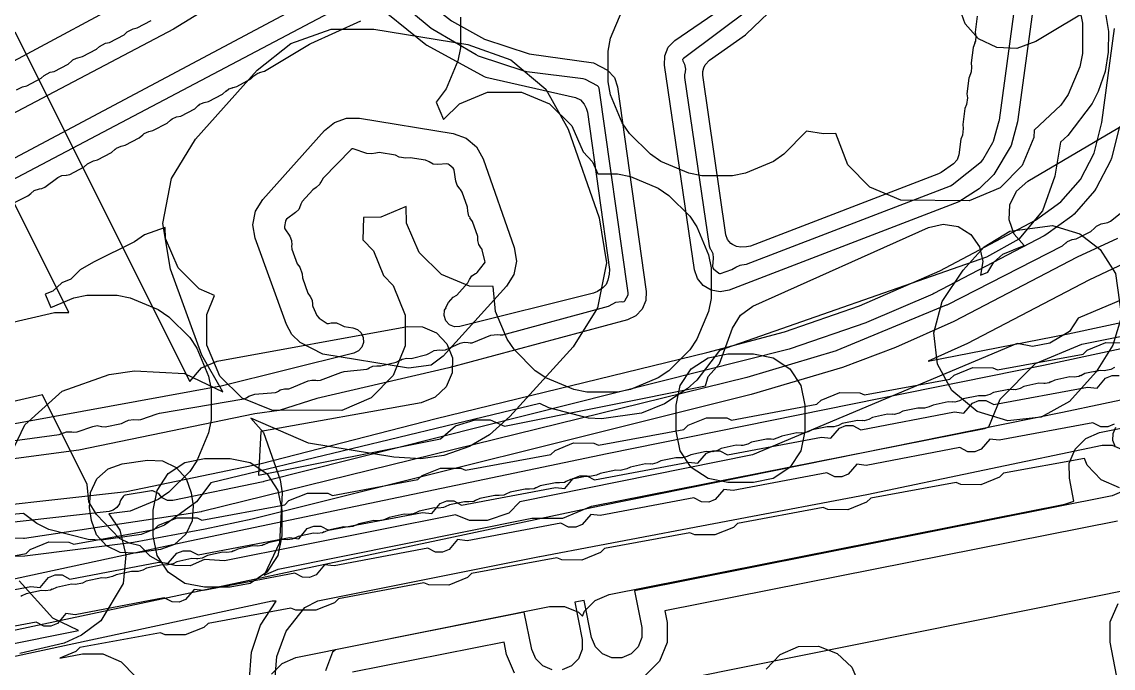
# Model space of a CAD drawing. Header units: metres. Extents: x 3158 to 3711, y 9867 to 11440.
# Drawn here: x 3625.6 to 3668.01, y 11284.54 to 11309.64 of the extents above; entities that cross this region are included whole.
import ezdxf

# ---------------------------------------------------------------- set-up
doc = ezdxf.new("R2010")
doc.units = ezdxf.units.M
doc.layers.add('AI_GREENING_EXCLUSIONS', color=1, linetype='Continuous')
doc.layers.add('AI_GREENING_LAWN', color=82, linetype='Continuous')

msp = doc.modelspace()

# ---------------------------------------------------------------- linework, layer by layer
at = {"layer": 'AI_GREENING_EXCLUSIONS'}
for points in [[(3625.415, 11332.605), (3625.8, 11332.672), (3626.405, 11332.582), (3626.744, 11332.389), (3638.875, 11321.884), (3639.129, 11321.558), (3639.229, 11321.156), (3638.687, 11318.984), (3638.508, 11317.723), (3638.464, 11316.298), (3638.545, 11314.564), (3638.648, 11313.905), (3638.604, 11313.521), (3638.417, 11313.182), (3638.116, 11312.94), (3633.335, 11310.479), (3631.492, 11309.351), (3623.932, 11305.382)], [(3669.794, 11311.742), (3665.004, 11308.868), (3664.27, 11308.604), (3663.49, 11308.642), (3662.785, 11308.976), (3662.26, 11309.553), (3661.997, 11310.288)], [(3618.62, 11300.801), (3638.341, 11311.274), (3638.789, 11311.44), (3639.41, 11311.498), (3640.046, 11311.429), (3642.298, 11309.68), (3643.583, 11308.966), (3645.321, 11308.388), (3647.812, 11308.039), (3648.368, 11307.765), (3648.628, 11307.474), (3648.756, 11307.106), (3649.87, 11299.169), (3649.855, 11298.809), (3649.714, 11298.478), (3649.465, 11298.219), (3649.139, 11298.064), (3642.193, 11296.199), (3637.07, 11295.002), (3635.606, 11294.548), (3634.652, 11294.416), (3627.817, 11292.998), (3624.401, 11292.553)], [(3665.095, 11311.644), (3664.294, 11305.75), (3664.053, 11304.839), (3663.379, 11303.702), (3662.808, 11303.149), (3662.018, 11302.641), (3653.085, 11299.215), (3652.736, 11299.15), (3652.385, 11299.211), (3652.078, 11299.391), (3651.854, 11299.667), (3651.741, 11300.004), (3650.571, 11307.954), (3650.584, 11308.316), (3650.725, 11308.65), (3650.975, 11308.911), (3652.739, 11310.121)], [(3667.624, 11310.52), (3667.827, 11309.258), (3667.821, 11308.459), (3667.699, 11307.702), (3667.425, 11306.926), (3667.201, 11306.465), (3666.255, 11305.217), (3665.965, 11304.96), (3665.752, 11303.641), (3665.272, 11302.29), (3664.348, 11301.195), (3663.097, 11300.496), (3652.714, 11296.878), (3651.831, 11295.714), (3651.461, 11295.386), (3650.58, 11294.807), (3649.679, 11294.445), (3648.129, 11294.221), (3647.618, 11294.248), (3646.085, 11294.643), (3645.734, 11294.814), (3632.952, 11291.731), (3632.395, 11290.997), (3631.144, 11290.09), (3630.243, 11289.728), (3628.694, 11289.504), (3628.182, 11289.531), (3626.649, 11289.927), (3626.189, 11290.15), (3625.664, 11290.548), (3623.385, 11290.354)], [(3666.716, 11310.094), (3666.818, 11309.588), (3666.818, 11308.4), (3666.716, 11307.894), (3666.263, 11306.811), (3665.984, 11306.398), (3664.944, 11305.432), (3664.93, 11305.14), (3664.476, 11304.057), (3663.627, 11303.189), (3662.417, 11302.683), (3659.761, 11302.705), (3658.551, 11303.211), (3657.702, 11304.079), (3657.234, 11305.295), (3656.76, 11305.283), (3656.09, 11305.391), (3655.22, 11304.492), (3655.22, 11304.492), (3654.807, 11304.213), (3653.723, 11303.76), (3653.217, 11303.658), (3652.03, 11303.658), (3651.524, 11303.76), (3650.44, 11304.213), (3650.027, 11304.492), (3649.217, 11305.302), (3648.938, 11305.715), (3648.485, 11306.799), (3648.383, 11307.305), (3648.383, 11308.492), (3648.485, 11308.998), (3648.938, 11310.081)], [(3642.644, 11309.816), (3642.644, 11308.628), (3642.542, 11308.122), (3642.089, 11307.039), (3641.706, 11306.522), (3641.99, 11305.842), (3642.615, 11306.448), (3643.698, 11306.902), (3645.026, 11306.902), (3646.109, 11306.448), (3646.977, 11305.599), (3647.413, 11304.593), (3647.782, 11304.204), (3647.98, 11303.731), (3648.747, 11303.731), (3649.253, 11303.629), (3650.337, 11303.176), (3650.75, 11302.897), (3651.56, 11302.087), (3651.839, 11301.674), (3652.292, 11300.59), (3652.394, 11300.084), (3652.394, 11298.897), (3652.292, 11298.391), (3651.839, 11297.308), (3651.56, 11296.894), (3650.75, 11296.084), (3650.337, 11295.805), (3649.253, 11295.352), (3648.747, 11295.25), (3647.56, 11295.25), (3647.054, 11295.352), (3645.97, 11295.805), (3645.557, 11296.084), (3644.747, 11296.894), (3644.468, 11297.308), (3644.015, 11298.391), (3643.913, 11299.358), (3642.997, 11299.372), (3641.914, 11299.826), (3641.046, 11300.675), (3640.554, 11301.815), (3640.54, 11302.459), (3639.558, 11302.047), (3638.885, 11302.033), (3638.856, 11301.164), (3639.263, 11300.737), (3639.661, 11299.788), (3640.03, 11299.399), (3640.498, 11298.246), (3640.498, 11297.058), (3640.03, 11295.905), (3639.181, 11295.037), (3638.041, 11294.545), (3635.315, 11294.553), (3634.162, 11295.021), (3633.294, 11295.87), (3632.788, 11297.08), (3632.788, 11298.268), (3633.083, 11299.008), (3632.492, 11299.27), (3631.681, 11300.081), (3631.189, 11301.221), (3631.175, 11301.655), (3630.365, 11301.368), (3629.976, 11301.096), (3628.381, 11300.307), (3627.873, 11300), (3627.499, 11299.644), (3627.151, 11299.498), (3626.804, 11299.178), (3626.511, 11299.055), (3626.726, 11298.54), (3627.618, 11298.913), (3628.124, 11299.015), (3629.311, 11299.015), (3629.817, 11298.913), (3630.901, 11298.459), (3631.314, 11298.181), (3632.124, 11297.371), (3632.403, 11296.957), (3632.856, 11295.874), (3632.958, 11295.368), (3632.958, 11294.181), (3632.856, 11293.674), (3632.403, 11292.591), (3632.124, 11292.178), (3631.314, 11291.368), (3630.901, 11291.089), (3629.817, 11290.636), (3628.985, 11290.534), (3629.405, 11289.893), (3629.648, 11288.928), (3629.533, 11287.826), (3628.67, 11286.379), (3627.919, 11285.816), (3627.251, 11285.507), (3625.521, 11285.104)], [(3624.546, 11290.829), (3629.663, 11291.401), (3634.908, 11292.478), (3641.7, 11294.233), (3652.223, 11296.789), (3655.239, 11297.595), (3658.162, 11298.607), (3661.278, 11299.967), (3664.99, 11301.931), (3665.986, 11302.648), (3666.741, 11303.518), (3667.276, 11304.539), (3667.58, 11305.728), (3668.067, 11309.38)], [(3624.874, 11292.22), (3625.713, 11293.981), (3627.163, 11295.287), (3628.997, 11295.937), (3629.98, 11296.081), (3631.923, 11295.981), (3633.414, 11295.272), (3632.595, 11296.685), (3631.379, 11300.036), (3631.079, 11301.798), (3631.418, 11303.553), (3632.353, 11305.076), (3634.751, 11307.755), (3636.052, 11308.793), (3637.622, 11309.347), (3639.287, 11309.354), (3642.929, 11308.756), (3644.602, 11308.162), (3645.962, 11307.02), (3646.838, 11305.474), (3648.043, 11302.029), (3648.323, 11300.273), (3647.97, 11298.53), (3647.03, 11297.02), (3644.57, 11294.305), (3643.78, 11293.601), (3643.003, 11293.143), (3642.004, 11292.794), (3641.111, 11292.668), (3640.054, 11292.728), (3636.736, 11293.274), (3634.499, 11294.241), (3634.995, 11293.69), (3635.645, 11291.856), (3635.719, 11291.348), (3635.619, 11289.405), (3635.023, 11288.153), (3635.564, 11288.378), (3645.418, 11290.358), (3646.623, 11290.36), (3647.736, 11290.824), (3663.008, 11293.841), (3663.179, 11293.913), (3663.619, 11294.981), (3664.996, 11296.363), (3666.797, 11297.113), (3672.726, 11298.304)], [(3625.328, 11309.243), (3632.13, 11295.667), (3632.58, 11296.203), (3633.192, 11296.463), (3640.592, 11297.798), (3641.177, 11297.787), (3641.713, 11297.554), (3642.12, 11297.133), (3642.334, 11296.588), (3642.324, 11296.003), (3642.09, 11295.466), (3641.669, 11295.06), (3641.124, 11294.845), (3634.893, 11293.722), (3634.804, 11292.027), (3641.878, 11293.442), (3642.459, 11293.952), (3643.218, 11294.181), (3643.804, 11294.182), (3644.363, 11293.94), (3652.171, 11295.502), (3652.272, 11295.859), (3652.71, 11296.36), (3653.214, 11297.736), (3653.525, 11298.243), (3654.009, 11298.589), (3660.839, 11301.649), (3661.409, 11301.78), (3661.986, 11301.682), (3662.482, 11301.371), (3662.821, 11300.894), (3662.951, 11300.323), (3662.862, 11299.795), (3663.14, 11299.912), (3663.374, 11300.297), (3663.72, 11300.612), (3664.558, 11300.955), (3664.164, 11301.394), (3663.971, 11301.947), (3664.004, 11302.531), (3664.259, 11303.058), (3664.696, 11303.447), (3671.183, 11307.264)], [(3619.93, 11296.742), (3626.876, 11298.346), (3627.431, 11298.349), (3622.649, 11307.891)], [(3676.389, 11302.229), (3666.648, 11298.133), (3666.319, 11297.611), (3665.549, 11297.163), (3664.873, 11297.033), (3664.288, 11297.14), (3653.994, 11292.818), (3644.961, 11291), (3644.534, 11290.554), (3643.69, 11290.268), (3643.002, 11290.275), (3642.45, 11290.497), (3633.475, 11288.702), (3632.705, 11288.75), (3632.137, 11288.51), (3631.551, 11288.518), (3631.034, 11288.645), (3630.591, 11288.883), (3630.201, 11289.285), (3629.769, 11289.387), (3629.394, 11289.575), (3628.505, 11290.499), (3628.205, 11291.002), (3628.142, 11291.664), (3626.4, 11295.157), (3620.605, 11293.819)], [(3668.178, 11301.226), (3666.615, 11300.499), (3661.826, 11298.002), (3659.552, 11296.992), (3657.493, 11296.207), (3653.95, 11295.16), (3634.548, 11290.327), (3632.729, 11289.938), (3629.942, 11289.42), (3625.724, 11288.887), (3623.612, 11288.844), (3622.382, 11288.995), (3621.68, 11288.978), (3621.359, 11288.795), (3621.082, 11288.323), (3621.138, 11287.88), (3621.301, 11287.566), (3621.628, 11287.249), (3621.807, 11287.251), (3632.124, 11289.487), (3648.354, 11292.877), (3665.306, 11296.3), (3679.976, 11299.445)], [(3668.69, 11300.365), (3667.062, 11299.604), (3662.35, 11297.144), (3660.825, 11296.453), (3666.27, 11297.523), (3679.769, 11300.423)], [(3680.389, 11297.488), (3666.048, 11294.461), (3648.049, 11290.821), (3621.624, 11285.219)], [(3622.641, 11288.409), (3625.769, 11288.987), (3625.93, 11289.145), (3626.654, 11289.436), (3627.434, 11289.428), (3627.621, 11289.349), (3630.748, 11289.927), (3630.909, 11290.084), (3631.633, 11290.376), (3632.413, 11290.368), (3632.6, 11290.289), (3635.823, 11290.884), (3635.984, 11291.042), (3636.707, 11291.333), (3637.488, 11291.326), (3637.675, 11291.246), (3640.992, 11291.86), (3641.153, 11292.017), (3641.877, 11292.309), (3642.657, 11292.301), (3642.844, 11292.222), (3646.162, 11292.835), (3646.323, 11292.993), (3647.047, 11293.284), (3647.827, 11293.277), (3648.014, 11293.197), (3651.332, 11293.811), (3651.492, 11293.968), (3652.216, 11294.26), (3652.997, 11294.252), (3653.183, 11294.173), (3656.501, 11294.786), (3656.662, 11294.944), (3657.386, 11295.235), (3658.166, 11295.228), (3658.353, 11295.148), (3661.671, 11295.762), (3661.832, 11295.919), (3662.556, 11296.211), (3663.336, 11296.203), (3663.525, 11296.122), (3666.846, 11296.73), (3667.007, 11296.887), (3667.731, 11297.177), (3668.512, 11297.168)], [(3622.49, 11287.058), (3625.946, 11287.71), (3626.312, 11287.668), (3626.641, 11288.057), (3626.895, 11288.159), (3627.168, 11288.156), (3627.47, 11287.997), (3630.926, 11288.65), (3631.291, 11288.608), (3631.621, 11288.996), (3631.874, 11289.098), (3632.147, 11289.096), (3632.449, 11288.937), (3636, 11289.607), (3636.366, 11289.565), (3636.695, 11289.954), (3636.949, 11290.056), (3637.222, 11290.053), (3637.523, 11289.895), (3641.17, 11290.583), (3641.535, 11290.541), (3641.865, 11290.929), (3642.118, 11291.031), (3642.391, 11291.029), (3642.693, 11290.87), (3646.339, 11291.558), (3646.705, 11291.516), (3647.034, 11291.905), (3647.288, 11292.007), (3647.561, 11292.004), (3647.863, 11291.846), (3651.509, 11292.534), (3651.874, 11292.492), (3652.204, 11292.88), (3652.457, 11292.982), (3652.73, 11292.98), (3653.032, 11292.821), (3656.679, 11293.509), (3657.044, 11293.467), (3657.374, 11293.856), (3657.627, 11293.958), (3657.9, 11293.955), (3658.202, 11293.797), (3661.848, 11294.485), (3662.214, 11294.443), (3662.543, 11294.831), (3662.797, 11294.933), (3663.07, 11294.931), (3663.372, 11294.771), (3667.021, 11295.452), (3667.386, 11295.41), (3667.716, 11295.798), (3667.97, 11295.899), (3668.243, 11295.896)], [(3635.3, 11284.307), (3635.713, 11284.722), (3636.254, 11284.947), (3646.107, 11286.926), (3646.693, 11286.928), (3647.234, 11286.705), (3647.389, 11286.55), (3647.472, 11286.753), (3647.885, 11287.167), (3648.425, 11287.392), (3666.14, 11290.901), (3666.491, 11291.022), (3666.311, 11291.916), (3666.31, 11292.501), (3666.533, 11293.042), (3666.946, 11293.457), (3667.487, 11293.682), (3673.415, 11294.873)], [(3668.057, 11294.006), (3667.803, 11293.905), (3667.53, 11293.908), (3667.228, 11294.067), (3663.581, 11293.386), (3663.216, 11293.428), (3662.887, 11293.041), (3662.634, 11292.939), (3662.361, 11292.941), (3662.059, 11293.1), (3658.412, 11292.412), (3658.047, 11292.454), (3657.717, 11292.065), (3657.464, 11291.963), (3657.191, 11291.966), (3656.889, 11292.124), (3653.243, 11291.436), (3652.877, 11291.478), (3652.548, 11291.09), (3652.294, 11290.988), (3652.021, 11290.99), (3651.72, 11291.149), (3648.073, 11290.461), (3647.708, 11290.503), (3647.378, 11290.114), (3647.125, 11290.012), (3646.852, 11290.015), (3646.55, 11290.173), (3642.903, 11289.485), (3642.538, 11289.527), (3642.209, 11289.139), (3641.955, 11289.037), (3641.682, 11289.039), (3641.38, 11289.198), (3637.734, 11288.51), (3637.369, 11288.552), (3637.039, 11288.163), (3636.786, 11288.061), (3636.512, 11288.064), (3636.211, 11288.222), (3632.659, 11287.552), (3632.294, 11287.594), (3631.965, 11287.206), (3631.711, 11287.104), (3631.438, 11287.106), (3631.136, 11287.265), (3627.68, 11286.612), (3627.315, 11286.654), (3626.985, 11286.266), (3626.732, 11286.164), (3626.459, 11286.167), (3626.157, 11286.325), (3622.701, 11285.673)], [(3668.103, 11293.116), (3668.005, 11293.371), (3668.011, 11293.644), (3668.122, 11293.894)], [(3635.433, 11284.014), (3635.508, 11284.991), (3635.878, 11285.972), (3636.6, 11286.891), (3637.1, 11287.153), (3645.719, 11288.87), (3645.723, 11288.87), (3645.727, 11288.871), (3645.727, 11288.871), (3648.05, 11289.312), (3648.051, 11289.312), (3658.439, 11291.286), (3667.583, 11293.191), (3667.973, 11293.192), (3668.335, 11293.045)], [(3668.256, 11291.539), (3667.543, 11291.855), (3667.005, 11292.421), (3666.903, 11292.684), (3663.758, 11292.109), (3663.599, 11291.953), (3662.875, 11291.661), (3662.094, 11291.669), (3661.908, 11291.748), (3658.59, 11291.135), (3658.429, 11290.977), (3657.705, 11290.686), (3656.925, 11290.693), (3656.738, 11290.773), (3653.42, 11290.159), (3653.259, 11290.002), (3652.535, 11289.71), (3651.755, 11289.718), (3651.568, 11289.797), (3648.251, 11289.184), (3648.09, 11289.026), (3647.366, 11288.735), (3646.586, 11288.742), (3646.399, 11288.822), (3643.081, 11288.208), (3642.92, 11288.051), (3642.196, 11287.759), (3641.416, 11287.767), (3641.229, 11287.846), (3637.911, 11287.233), (3637.751, 11287.075), (3637.027, 11286.784), (3636.246, 11286.791), (3636.06, 11286.871), (3632.837, 11286.275), (3632.676, 11286.118), (3631.952, 11285.826), (3631.172, 11285.834), (3630.985, 11285.913), (3627.858, 11285.336), (3627.697, 11285.178), (3627.079, 11284.929), (3627.964, 11285.098), (3628.744, 11285.092), (3629.462, 11284.788), (3630.01, 11284.232)], [(3668.341, 11291.382), (3667.981, 11291.231), (3649.415, 11287.544), (3649.701, 11286.119), (3649.702, 11285.728), (3649.553, 11285.368), (3649.278, 11285.091), (3648.918, 11284.941), (3648.528, 11284.94), (3648.167, 11285.089), (3647.89, 11285.364), (3647.74, 11285.725), (3647.451, 11287.163), (3647.093, 11287.095), (3647.383, 11285.653), (3647.384, 11285.263), (3647.235, 11284.902), (3646.96, 11284.625), (3646.6, 11284.475)], [(3684.213, 11290.707), (3636.297, 11281.079), (3635.947, 11280.722), (3635.399, 11280.491), (3632.277, 11279.864), (3631.685, 11279.857), (3631.194, 11280.054), (3621.422, 11278.091), (3623.769, 11267.841), (3626.391, 11268.438), (3625.417, 11273.494), (3625.42, 11274.075), (3625.643, 11274.611), (3626.053, 11275.022), (3626.589, 11275.247), (3680.657, 11286.302)], [(3668.179, 11290.251), (3650.593, 11286.759), (3650.682, 11286.316), (3650.683, 11285.535), (3650.386, 11284.814), (3649.835, 11284.261)], [(3618.631, 11284.16), (3627.803, 11286.003), (3626.802, 11286.48), (3625.496, 11287.93)], [(3634.434, 11283.967), (3634.522, 11285.16), (3634.872, 11286.202), (3635.49, 11287.143), (3635.325, 11287.142), (3621.765, 11284.228)], [(3646.21, 11284.475), (3645.849, 11284.623), (3645.572, 11284.899), (3645.422, 11285.259), (3645.13, 11286.713), (3637.795, 11285.252), (3637.68, 11285.161), (3637.4, 11284.43)], [(3668.561, 11253.127), (3667.857, 11253.463), (3667.334, 11254.042), (3667.074, 11254.778), (3667.114, 11255.557), (3670.843, 11270.251), (3667.896, 11285.552), (3667.9, 11286.333), (3668.203, 11287.052)], [(3644.742, 11284.342), (3644.442, 11285.062), (3644.345, 11285.542), (3638.448, 11284.383)], [(3654.529, 11284.502), (3655.07, 11285.064), (3655.785, 11285.378), (3656.565, 11285.393), (3657.292, 11285.109), (3657.854, 11284.569), (3658.168, 11283.854)]]:
    msp.add_lwpolyline(points, dxfattribs=at)
for points in [[(3634.579, 11301.758), (3634.681, 11302.285), (3634.961, 11302.742), (3637.359, 11305.421), (3637.749, 11305.732), (3638.22, 11305.898), (3638.72, 11305.901), (3642.361, 11305.303), (3642.863, 11305.124), (3643.271, 11304.782), (3643.534, 11304.318), (3644.74, 11300.873), (3644.824, 11300.346), (3644.718, 11299.823), (3644.436, 11299.37), (3641.976, 11296.655), (3641.506, 11296.307), (3640.622, 11296.182), (3637.303, 11296.727), (3636.412, 11297.177), (3636.096, 11297.488), (3635.885, 11297.878), (3634.669, 11301.23), (3634.579, 11301.758)], [(3667.511, 11300.798), (3668.108, 11299.865), (3668.334, 11298.195), (3668.007, 11297.078), (3667.348, 11296.046), (3666.318, 11294.892), (3665.221, 11294.279), (3663.925, 11294.14), (3662.723, 11294.505), (3661.745, 11295.314), (3661.185, 11296.347), (3661.039, 11297.563), (3661.373, 11298.771), (3662.181, 11299.987), (3663.001, 11300.895), (3663.992, 11301.507), (3665.662, 11301.73), (3666.72, 11301.401), (3667.511, 11300.798)], [(3655.447, 11296.159), (3655.881, 11295.51), (3656.033, 11294.745), (3656.033, 11293.745), (3655.881, 11292.98), (3655.447, 11292.331), (3654.798, 11291.897), (3654.033, 11291.745), (3653.033, 11291.745), (3652.268, 11291.897), (3651.619, 11292.331), (3651.185, 11292.98), (3651.033, 11293.745), (3651.033, 11294.745), (3651.185, 11295.51), (3651.619, 11296.159), (3652.268, 11296.593), (3653.033, 11296.745), (3654.033, 11296.745), (3654.798, 11296.593), (3655.447, 11296.159)], [(3628.236, 11290.775), (3628.266, 11291.357), (3628.518, 11291.887), (3628.953, 11292.279), (3629.503, 11292.474), (3630.483, 11292.617), (3631.067, 11292.587), (3631.595, 11292.335), (3631.987, 11291.9), (3632.182, 11291.35), (3632.255, 11290.845), (3632.225, 11290.261), (3631.974, 11289.734), (3631.539, 11289.342), (3630.988, 11289.146), (3630.008, 11289.003), (3629.424, 11289.033), (3628.896, 11289.285), (3628.504, 11289.72), (3628.309, 11290.272), (3628.236, 11290.775)], [(3635.118, 11292.091), (3635.552, 11291.442), (3635.704, 11290.677), (3635.704, 11289.677), (3635.552, 11288.912), (3635.118, 11288.263), (3634.469, 11287.829), (3633.704, 11287.677), (3632.704, 11287.677), (3631.939, 11287.829), (3631.29, 11288.263), (3630.856, 11288.912), (3630.704, 11289.677), (3630.704, 11290.677), (3630.856, 11291.442), (3631.29, 11292.091), (3631.939, 11292.525), (3632.704, 11292.677), (3633.704, 11292.677), (3634.469, 11292.525), (3635.118, 11292.091)]]:
    msp.add_lwpolyline(points, close=True, dxfattribs=at)
at = {"layer": 'AI_GREENING_LAWN'}
for points in [[(3625.535, 11330.388), (3625.629, 11330.529), (3625.783, 11330.691), (3625.925, 11330.796), (3626.094, 11330.845), (3626.173, 11330.853), (3626.375, 11330.833), (3626.551, 11330.735), (3626.551, 11330.735), (3637.55, 11321.269), (3637.704, 11321.03), (3637.724, 11320.96), (3637.744, 11320.799), (3637.711, 11320.64), (3637.499, 11320.092), (3637.484, 11320.034), (3637.216, 11317.905), (3637.214, 11317.872), (3637.225, 11314.987), (3637.2, 11314.829), (3637.126, 11314.686), (3636.918, 11314.409), (3636.754, 11314.267), (3618.538, 11304.494)], [(3653.933, 11310.169), (3651.315, 11308.208), (3651.283, 11308.171), (3651.293, 11308.123), (3651.353, 11307.988), (3651.397, 11307.802), (3651.367, 11307.613), (3651.361, 11307.595), (3651.349, 11307.476), (3652.312, 11300.932), (3652.358, 11300.821), (3652.376, 11300.796), (3652.456, 11300.633), (3652.473, 11300.453), (3652.445, 11300.138), (3652.453, 11300.083), (3652.487, 11300.038), (3652.687, 11299.877), (3652.721, 11299.857), (3652.721, 11299.857), (3652.76, 11299.864), (3653.2, 11300.012), (3653.346, 11300.115), (3653.514, 11300.192), (3653.586, 11300.196), (3653.586, 11300.202), (3653.768, 11300.223), (3661.69, 11303.265), (3661.757, 11303.303), (3662.892, 11304.217), (3662.949, 11304.283), (3663.342, 11304.946), (3663.368, 11305.005), (3663.587, 11305.787), (3663.594, 11305.82), (3664.393, 11311.664)], [(3638.985, 11310.755), (3618.97, 11300.194)], [(3624.462, 11293.259), (3627.055, 11293.608), (3627.226, 11293.676), (3627.228, 11293.672), (3627.336, 11293.72), (3627.549, 11293.717), (3627.613, 11293.702), (3627.751, 11293.71), (3628.36, 11293.927), (3628.53, 11293.956), (3628.699, 11293.926), (3628.708, 11293.922), (3628.839, 11293.912), (3629.474, 11294.036), (3629.474, 11294.036), (3629.607, 11294.099), (3629.747, 11294.173), (3629.939, 11294.192), (3630.119, 11294.176), (3630.223, 11294.188), (3630.865, 11294.413), (3630.946, 11294.433), (3634.232, 11294.997), (3634.327, 11295.034), (3634.417, 11295.094), (3634.652, 11295.175), (3635.461, 11295.239), (3635.501, 11295.249), (3635.571, 11295.297), (3635.574, 11295.293), (3635.646, 11295.343), (3635.805, 11295.388), (3635.906, 11295.382), (3635.906, 11295.387), (3635.982, 11295.382), (3636.018, 11295.391), (3636.728, 11295.689), (3636.873, 11295.726), (3637.022, 11295.718), (3637.077, 11295.707), (3637.214, 11295.718), (3638.003, 11296.023), (3638.127, 11296.053), (3639.015, 11296.153), (3639.054, 11296.164), (3639.094, 11296.193), (3639.239, 11296.263), (3639.398, 11296.283), (3639.551, 11296.278), (3640.152, 11296.423), (3640.313, 11296.508), (3640.316, 11296.502), (3640.382, 11296.542), (3640.57, 11296.572), (3640.735, 11296.566), (3641.335, 11296.711), (3641.442, 11296.767), (3641.621, 11296.87), (3641.827, 11296.892), (3641.94, 11296.88), (3642.065, 11296.9), (3642.636, 11297.154), (3642.791, 11297.195), (3642.952, 11297.184), (3643.028, 11297.167), (3643.065, 11297.164), (3643.101, 11297.172), (3643.833, 11297.464), (3644.085, 11297.495), (3644.192, 11297.481), (3644.29, 11297.487), (3648.404, 11298.592), (3648.563, 11298.68), (3648.564, 11298.679), (3648.687, 11298.753), (3648.903, 11298.774), (3648.962, 11298.767), (3649.007, 11298.77), (3649.036, 11298.805), (3649.159, 11299.037), (3649.171, 11299.073), (3649.171, 11299.111), (3648.033, 11307.061), (3648.013, 11307.111), (3647.973, 11307.147), (3647.507, 11307.399), (3647.419, 11307.427), (3645.221, 11307.697), (3645.125, 11307.718), (3643.349, 11308.307), (3643.253, 11308.35), (3641.576, 11309.335), (3641.51, 11309.381), (3639.898, 11310.717)], [(3662.734, 11309.858), (3662.651, 11309.237), (3662.673, 11309.073), (3662.663, 11308.883), (3662.631, 11308.814), (3662.637, 11308.812), (3662.569, 11308.642), (3662.489, 11308.041), (3662.512, 11307.878), (3662.501, 11307.688), (3662.469, 11307.618), (3662.475, 11307.616), (3662.407, 11307.446), (3662.327, 11306.846), (3662.349, 11306.687), (3662.314, 11306.422), (3662.25, 11306.274), (3662.166, 11305.651), (3662.188, 11305.491), (3662.154, 11305.23), (3662.09, 11305.076), (3662.02, 11304.471), (3661.952, 11304.271), (3661.807, 11304.117), (3661.326, 11303.786), (3661.222, 11303.731), (3653.92, 11300.928), (3653.76, 11300.895), (3653.543, 11300.887), (3653.375, 11300.909), (3653.224, 11300.987), (3653.16, 11301.034), (3653.03, 11301.179), (3652.966, 11301.362), (3652.061, 11307.561), (3652.061, 11307.711), (3652.106, 11307.853), (3652.159, 11307.961), (3652.321, 11308.15), (3653.723, 11309.134), (3653.752, 11309.158), (3654.892, 11310.246)], [(3639.821, 11309.946), (3641.3, 11308.753), (3641.338, 11308.728), (3643.574, 11307.509), (3643.638, 11307.485), (3647.116, 11306.699), (3647.313, 11306.607), (3647.451, 11306.439), (3647.531, 11306.283), (3647.581, 11306.125), (3648.439, 11300.015), (3648.432, 11299.837), (3648.381, 11299.605), (3648.307, 11299.433), (3648.175, 11299.3), (3647.978, 11299.165), (3647.817, 11299.093), (3642.628, 11297.801), (3642.417, 11297.794), (3642.222, 11297.875), (3642.078, 11298.029), (3642.01, 11298.228), (3642.031, 11298.438), (3642.086, 11298.535), (3642.084, 11298.536), (3642.186, 11298.74), (3642.366, 11298.939), (3642.502, 11299.025), (3642.928, 11299.496), (3642.997, 11299.633), (3643.094, 11299.766), (3643.229, 11299.86), (3643.267, 11299.878), (3643.294, 11299.903), (3643.579, 11300.258), (3643.602, 11300.306), (3643.601, 11300.359), (3643.496, 11300.779), (3643.481, 11300.815), (3643.451, 11300.848), (3643.365, 11300.987), (3643.328, 11301.146), (3643.318, 11301.299), (3643.117, 11301.877), (3643.016, 11302.03), (3643.022, 11302.033), (3642.976, 11302.095), (3642.928, 11302.279), (3642.917, 11302.444), (3642.716, 11303.022), (3642.65, 11303.123), (3642.621, 11303.149), (3642.515, 11303.287), (3642.463, 11303.453), (3642.407, 11303.875), (3642.394, 11303.917), (3642.366, 11303.951), (3642.204, 11304.088), (3642.164, 11304.11), (3642.119, 11304.115), (3641.769, 11304.092), (3641.59, 11304.112), (3641.43, 11304.194), (3641.404, 11304.214), (3641.294, 11304.262), (3640.689, 11304.36), (3640.53, 11304.342), (3640.265, 11304.386), (3640.12, 11304.453), (3639.492, 11304.556), (3639.362, 11304.542), (3639.354, 11304.539), (3639.185, 11304.504), (3639.013, 11304.528), (3638.479, 11304.703), (3638.437, 11304.709), (3638.403, 11304.684), (3637.31, 11303.562), (3637.214, 11303.39), (3637.209, 11303.393), (3637.181, 11303.332), (3637.044, 11303.201), (3636.905, 11303.112), (3636.495, 11302.656), (3636.439, 11302.55), (3636.43, 11302.511), (3636.36, 11302.352), (3636.241, 11302.226), (3635.893, 11301.969), (3635.863, 11301.937), (3635.846, 11301.896), (3635.806, 11301.687), (3635.806, 11301.641), (3635.823, 11301.599), (3636.012, 11301.312), (3636.082, 11301.145), (3636.089, 11300.965), (3636.084, 11300.934), (3636.097, 11300.814), (3636.307, 11300.238), (3636.4, 11300.108), (3636.491, 11299.856), (3636.504, 11299.696), (3636.72, 11299.098), (3636.809, 11298.973), (3636.882, 11298.826), (3636.902, 11298.663), (3636.9, 11298.62), (3636.91, 11298.584), (3637.066, 11298.231), (3637.155, 11298.127), (3637.429, 11297.944), (3637.472, 11297.927), (3637.518, 11297.927), (3637.623, 11297.947), (3637.834, 11297.943), (3637.998, 11297.865), (3638.131, 11297.807), (3638.466, 11297.753), (3638.648, 11297.685), (3638.79, 11297.553), (3638.872, 11297.377), (3638.88, 11297.183), (3638.813, 11297), (3638.682, 11296.857), (3638.506, 11296.774), (3633.291, 11295.476), (3633.261, 11295.469), (3624.762, 11293.916)], [(3625.285, 11302.604), (3625.839, 11302.876), (3625.953, 11302.972), (3626.084, 11303.092), (3626.285, 11303.157), (3626.374, 11303.166), (3626.496, 11303.213), (3627, 11303.586), (3627.155, 11303.664), (3627.327, 11303.684), (3627.335, 11303.683), (3627.463, 11303.711), (3628.03, 11304.009), (3628.147, 11304.119), (3628.385, 11304.243), (3628.541, 11304.277), (3629.088, 11304.563), (3629.225, 11304.685), (3629.229, 11304.68), (3629.283, 11304.734), (3629.458, 11304.809), (3629.62, 11304.843), (3630.167, 11305.129), (3630.303, 11305.251), (3630.307, 11305.246), (3630.361, 11305.3), (3630.536, 11305.375), (3630.698, 11305.41), (3631.245, 11305.696), (3631.381, 11305.817), (3631.385, 11305.813), (3631.44, 11305.867), (3631.615, 11305.941), (3631.776, 11305.976), (3632.323, 11306.262), (3632.459, 11306.384), (3632.464, 11306.379), (3632.518, 11306.433), (3632.693, 11306.508), (3632.854, 11306.542), (3633.401, 11306.828), (3633.538, 11306.951), (3633.545, 11306.943), (3633.647, 11307.035), (3633.782, 11307.069), (3633.779, 11307.078), (3633.959, 11307.124), (3634.498, 11307.423), (3634.616, 11307.539), (3634.775, 11307.644), (3634.842, 11307.657), (3634.84, 11307.663), (3635.028, 11307.716), (3636.783, 11308.768), (3636.833, 11308.794), (3638.771, 11309.678)], [(3625.395, 11306.989), (3625.633, 11307.114), (3625.79, 11307.148), (3626.353, 11307.443), (3626.47, 11307.553), (3626.708, 11307.678), (3626.864, 11307.711), (3627.407, 11307.995), (3627.544, 11308.117), (3627.545, 11308.115), (3627.584, 11308.155), (3627.728, 11308.231), (3627.783, 11308.239), (3627.783, 11308.242), (3627.96, 11308.285), (3628.502, 11308.571), (3628.619, 11308.68), (3628.856, 11308.805), (3629.013, 11308.839), (3629.577, 11309.134), (3629.694, 11309.244), (3629.931, 11309.369), (3630.088, 11309.402), (3630.631, 11309.685)], [(3668.261, 11305.566), (3667.948, 11304.343), (3667.907, 11304.234), (3667.35, 11303.173), (3667.285, 11303.077), (3666.5, 11302.172), (3666.414, 11302.093), (3665.394, 11301.36), (3665.334, 11301.322), (3661.043, 11299.082), (3661.008, 11299.065), (3658.431, 11297.96), (3658.398, 11297.947), (3655.464, 11296.932), (3655.423, 11296.92), (3635.007, 11291.781), (3634.986, 11291.776), (3631.473, 11291.049), (3631.256, 11291.052), (3631.06, 11291.147), (3630.94, 11291.295), (3630.889, 11291.335), (3630.718, 11291.416), (3630.683, 11291.427), (3630.646, 11291.426), (3629.617, 11291.256), (3629.572, 11291.239), (3629.538, 11291.205), (3629.448, 11291.071), (3629.41, 11290.986), (3629.393, 11290.917), (3629.297, 11290.773), (3629.157, 11290.67), (3628.991, 11290.622), (3624.606, 11290.131)], [(3621.629, 11289.646), (3625.661, 11289.586), (3625.701, 11289.589), (3632.589, 11290.625), (3632.612, 11290.629), (3653.774, 11295.838), (3653.785, 11295.841), (3657.268, 11296.87), (3657.293, 11296.879), (3661.541, 11298.641), (3661.559, 11298.649), (3666.046, 11300.94), (3666.181, 11301.058), (3666.185, 11301.053), (3666.242, 11301.108), (3666.418, 11301.179), (3666.581, 11301.211), (3667.147, 11301.494), (3667.289, 11301.622), (3667.37, 11301.707), (3667.552, 11301.786), (3667.805, 11301.839), (3667.911, 11301.89), (3668.285, 11302.197)], [(3668.068, 11296.215), (3667.925, 11296.141), (3667.663, 11296.086), (3667.503, 11296.096), (3666.916, 11295.973), (3666.752, 11295.893), (3666.749, 11295.899), (3666.682, 11295.861), (3666.493, 11295.837), (3666.328, 11295.848), (3665.742, 11295.726), (3665.579, 11295.647), (3665.578, 11295.65), (3665.529, 11295.621), (3665.369, 11295.588), (3665.314, 11295.595), (3665.314, 11295.592), (3665.131, 11295.6), (3664.544, 11295.479), (3664.397, 11295.403), (3664.214, 11295.35), (3664.138, 11295.358), (3664.137, 11295.351), (3663.955, 11295.359), (3663.367, 11295.238), (3663.22, 11295.162), (3663.038, 11295.109), (3662.962, 11295.117), (3662.961, 11295.11), (3662.779, 11295.118), (3662.191, 11294.997), (3662.044, 11294.921), (3661.862, 11294.868), (3661.785, 11294.876), (3661.785, 11294.869), (3661.602, 11294.877), (3661.015, 11294.756), (3660.868, 11294.68), (3660.685, 11294.627), (3660.609, 11294.635), (3660.609, 11294.628), (3660.426, 11294.636), (3659.839, 11294.515), (3659.692, 11294.439), (3659.509, 11294.386), (3659.433, 11294.394), (3659.433, 11294.387), (3659.25, 11294.395), (3658.663, 11294.273), (3658.516, 11294.198), (3658.333, 11294.145), (3658.257, 11294.153), (3658.256, 11294.146), (3658.074, 11294.154), (3657.486, 11294.032), (3657.339, 11293.957), (3657.157, 11293.904), (3657.08, 11293.912), (3657.08, 11293.905), (3656.898, 11293.913), (3656.31, 11293.791), (3656.163, 11293.716), (3655.981, 11293.663), (3655.904, 11293.67), (3655.904, 11293.664), (3655.721, 11293.672), (3655.134, 11293.55), (3654.987, 11293.475), (3654.804, 11293.422), (3654.728, 11293.429), (3654.728, 11293.423), (3654.545, 11293.431), (3653.958, 11293.309), (3653.811, 11293.234), (3653.628, 11293.181), (3653.552, 11293.188), (3653.552, 11293.182), (3653.369, 11293.19), (3652.782, 11293.068), (3652.635, 11292.993), (3652.452, 11292.94), (3652.376, 11292.947), (3652.375, 11292.941), (3652.193, 11292.949), (3651.605, 11292.827), (3651.458, 11292.752), (3651.276, 11292.699), (3651.199, 11292.706), (3651.199, 11292.7), (3651.017, 11292.708), (3650.429, 11292.586), (3650.282, 11292.511), (3650.1, 11292.458), (3650.023, 11292.465), (3650.023, 11292.459), (3649.84, 11292.467), (3649.253, 11292.345), (3649.11, 11292.272), (3648.848, 11292.218), (3648.687, 11292.229), (3648.076, 11292.102), (3647.933, 11292.028), (3647.671, 11291.974), (3647.511, 11291.984), (3646.924, 11291.863), (3646.759, 11291.783), (3646.756, 11291.789), (3646.689, 11291.751), (3646.501, 11291.728), (3646.336, 11291.739), (3645.748, 11291.617), (3645.584, 11291.537), (3645.581, 11291.543), (3645.514, 11291.506), (3645.325, 11291.482), (3645.161, 11291.493), (3644.573, 11291.372), (3644.409, 11291.292), (3644.406, 11291.298), (3644.339, 11291.261), (3644.15, 11291.237), (3643.985, 11291.248), (3643.398, 11291.126), (3643.233, 11291.047), (3643.23, 11291.052), (3643.163, 11291.015), (3642.975, 11290.991), (3642.81, 11291.002), (3642.222, 11290.881), (3642.058, 11290.801), (3642.055, 11290.807), (3641.988, 11290.77), (3641.8, 11290.746), (3641.635, 11290.757), (3641.047, 11290.635), (3640.883, 11290.556), (3640.88, 11290.561), (3640.813, 11290.524), (3640.624, 11290.5), (3640.459, 11290.511), (3639.872, 11290.39), (3639.707, 11290.31), (3639.705, 11290.316), (3639.637, 11290.279), (3639.449, 11290.255), (3639.284, 11290.266), (3638.697, 11290.144), (3638.532, 11290.065), (3638.529, 11290.071), (3638.462, 11290.033), (3638.274, 11290.009), (3638.109, 11290.02), (3637.521, 11289.899), (3637.357, 11289.819), (3637.354, 11289.825), (3637.287, 11289.788), (3637.098, 11289.764), (3636.933, 11289.775), (3636.346, 11289.653), (3636.182, 11289.574), (3636.179, 11289.58), (3636.112, 11289.542), (3635.923, 11289.519), (3635.758, 11289.529), (3635.171, 11289.408), (3635.006, 11289.328), (3635.003, 11289.334), (3634.936, 11289.297), (3634.748, 11289.273), (3634.583, 11289.284), (3633.995, 11289.163), (3633.831, 11289.083), (3633.828, 11289.089), (3633.761, 11289.051), (3633.572, 11289.028), (3633.408, 11289.039), (3632.82, 11288.917), (3632.656, 11288.837), (3632.655, 11288.839), (3632.607, 11288.811), (3632.447, 11288.777), (3632.391, 11288.784), (3632.391, 11288.782), (3632.208, 11288.789), (3631.621, 11288.663), (3631.479, 11288.589), (3631.217, 11288.534), (3631.057, 11288.544), (3630.447, 11288.415), (3630.3, 11288.338), (3630.118, 11288.284), (3630.042, 11288.291), (3630.042, 11288.285), (3629.859, 11288.291), (3629.272, 11288.166), (3629.13, 11288.092), (3628.868, 11288.036), (3628.708, 11288.046), (3628.098, 11287.917), (3627.955, 11287.843), (3627.693, 11287.787), (3627.533, 11287.798), (3626.946, 11287.674), (3626.782, 11287.594), (3626.779, 11287.6), (3626.712, 11287.563), (3626.523, 11287.538), (3626.359, 11287.549), (3625.771, 11287.426), (3625.607, 11287.346), (3625.606, 11287.348), (3625.558, 11287.319)]]:
    msp.add_lwpolyline(points, dxfattribs=at)

doc.saveas('drawing.dxf')
